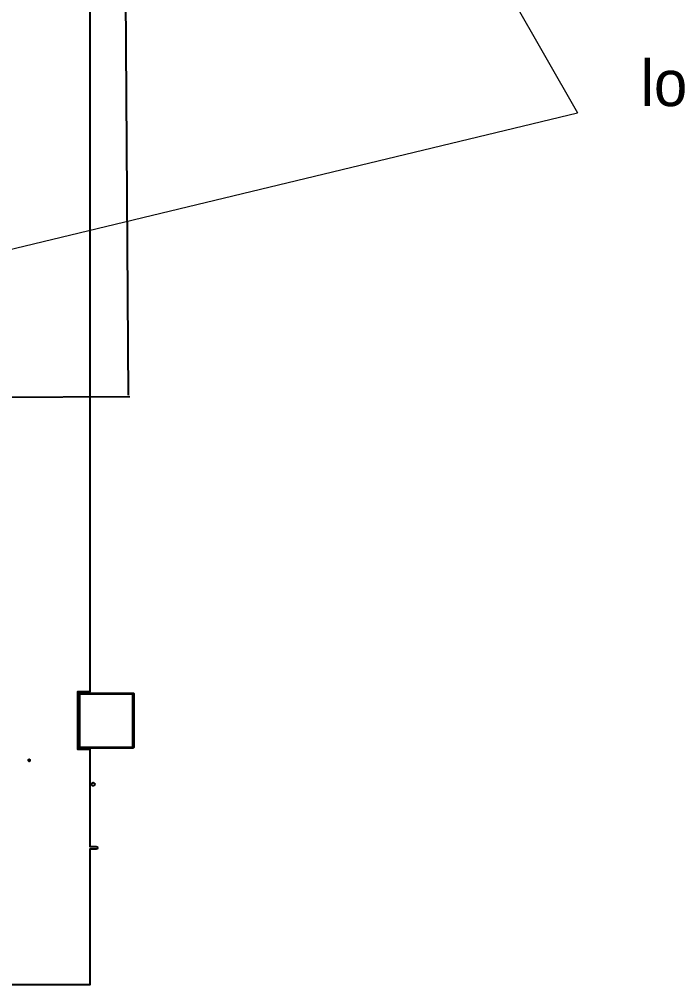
# Model space of a CAD drawing. Extents: x 2864 to 3941, y 2420 to 3182.
# Drawn here: x 3289.1 to 3392.8, y 2594.2 to 2745.9 of the extents above; entities that cross this region are included whole.
import ezdxf

# ---------------------------------------------------------------- set-up
doc = ezdxf.new("R2010")
doc.units = 0
doc.layers.get('Defpoints').update_dxf_attribs({"lineweight": 0})
doc.layers.add('ttr1_panel', color=255, linetype='Continuous')
doc.layers.add('備註', color=1, linetype='Continuous', lineweight=0)
doc.layers.add('尺寸線', color=3, linetype='Continuous', lineweight=0)
doc.styles.get("Standard").update_dxf_attribs({"font": 'simplex.shx', "height": 2.7})
doc.dimstyles.get("Standard").update_dxf_attribs({"dimtxt": 6, "dimasz": 0.18, "dimexe": 0.18, "dimexo": 0.0625, "dimgap": 0.09, "dimtad": 0, "dimtih": 1, "dimtoh": 1, "dimdec": 4, "dimzin": 0, "dimdsep": 46, "dimtxsty": 'Standard', "dimcen": 0.09, "dimadec": 0, "dimazin": 0, "dimtfac": 1, "dimtdec": 4, "dimtofl": 0, "dimtmove": 0, "dimatfit": 3, "dimfxl": 0, "dimtolj": 1, "dimtzin": 0, "dimarcsym": 0})

# ---------------------------------------------------------------- blocks, each defined once
blk = doc.blocks.new('*D2')
at = {"layer": 'Defpoints', "color": 0, "linetype": 'Continuous'}
for p in [(3304.24, 2985.37), (3261.76, 2985.09), (3263.76, 2686.4)]:
    blk.add_point(p, dxfattribs=at)
at = {"layer": '尺寸線', "color": 0, "linetype": 'Continuous', "lineweight": -2}
for p, q in [((3261.83, 2985.09), (3304.42, 2985.37)), ((3304.24, 2985.19), (3305.23, 2837.47)), ((3306.23, 2686.86), (3305.25, 2834.59)), ((3263.82, 2686.4), (3306.42, 2686.68))]:
    blk.add_line(p, q, dxfattribs=at)
at = {"layer": '尺寸線', "color": 0, "linetype": 'Continuous'}
for points in [[(3304.27, 2985.19), (3304.21, 2985.19), (3304.24, 2985.37)], [(3306.2, 2686.86), (3306.26, 2686.86), (3306.24, 2686.68)]]:
    blk.add_solid(points, dxfattribs=at)
at = {"layer": '尺寸線', "color": 0, "linetype": 'Continuous', "insert": (3305.24, 2836.03), "char_height": 2.7, "attachment_point": 5}
blk.add_mtext('\\A1;298.6990', dxfattribs=at)

msp = doc.modelspace()

# ---------------------------------------------------------------- linework, layer by layer
at = {"layer": 'ttr1_panel', "linetype": 'Continuous'}
msp.add_lwpolyline([(3300.16107, 3031.24278), (3300.16107, 2835.94278), (3301.16107, 2835.94278, -1), (3301.16107, 2835.54278), (3300.16107, 2835.54278), (3300.16107, 2640.24278), (3298.21107, 2640.24278), (3298.21107, 2631.24278), (3300.16107, 2631.24278), (3300.16107, 2615.94278), (3301.16107, 2615.94278, -1), (3301.16107, 2615.54278), (3300.16107, 2615.54278), (3300.16107, 2594.24278), (3287.16107, 2594.24278)], format="xyb", dxfattribs=at)
for points in [[(3298.38487, 2631.50023), (3298.38487, 2639.9909, -0.058379), (3298.38692, 2640.00847, -0.35469), (3298.46149, 2640.06898), (3306.95994, 2640.06898, -0.288682), (3307.02867, 2640.0257, -0.120581), (3307.03727, 2639.99053), (3307.03727, 2631.49353, -0.401206), (3306.96447, 2631.41741, -0.037179), (3306.95325, 2631.41658), (3298.4607, 2631.41658, -0.443219)], [(3300.41107, 2625.74278, -0.414222), (3300.66107, 2625.99278, -0.414222), (3300.91107, 2625.74278, -0.414222), (3300.66107, 2625.49278, -0.414222)]]:
    msp.add_lwpolyline(points, format="xyb", close=True, dxfattribs=at)
for points in [[(3298.53727, 2631.56898), (3306.88487, 2631.56898), (3306.88487, 2639.91658), (3298.53727, 2639.91658)], [(3290.46057, 2629.39278), (3290.61107, 2629.29278), (3290.76157, 2629.39278), (3290.76157, 2629.59278), (3290.61107, 2629.69278), (3290.46057, 2629.59278)]]:
    msp.add_lwpolyline(points, close=True, dxfattribs=at)
at = {"layer": '備註'}
msp.add_line((3284.00435, 2893.76829), (3376.7802, 2731.21175), dxfattribs=at)
at = {"layer": '備註', "linetype": 'Continuous'}
msp.add_line((3284.28637, 2708.98218), (3376.7802, 2731.21175), dxfattribs=at)

# ---------------------------------------------------------------- texts
at = {"layer": '備註', "insert": (3386.68501, 2739.499), "char_height": 7.2, "width": 155.5081679, "attachment_point": 1}
msp.add_mtext('{\\fPMingLiU|b0|i0|c136|p18;lot control+獵犬}', dxfattribs=at)

# ---------------------------------------------------------------- dimensions: what is measured, and where the dimension line sits
at = {"layer": '尺寸線', "linetype": 'Continuous'}
dim = msp.add_aligned_dim(p1=(3263.75884, 2686.3966), p2=(3261.76329, 2985.08896), distance=-42.47761, dimstyle='Standard', dxfattribs=at)
dim.commit()
dim.dimension.update_dxf_attribs({"geometry": '*D2', "text_midpoint": (3305.23772, 2836.02657)})

doc.saveas('drawing.dxf')
